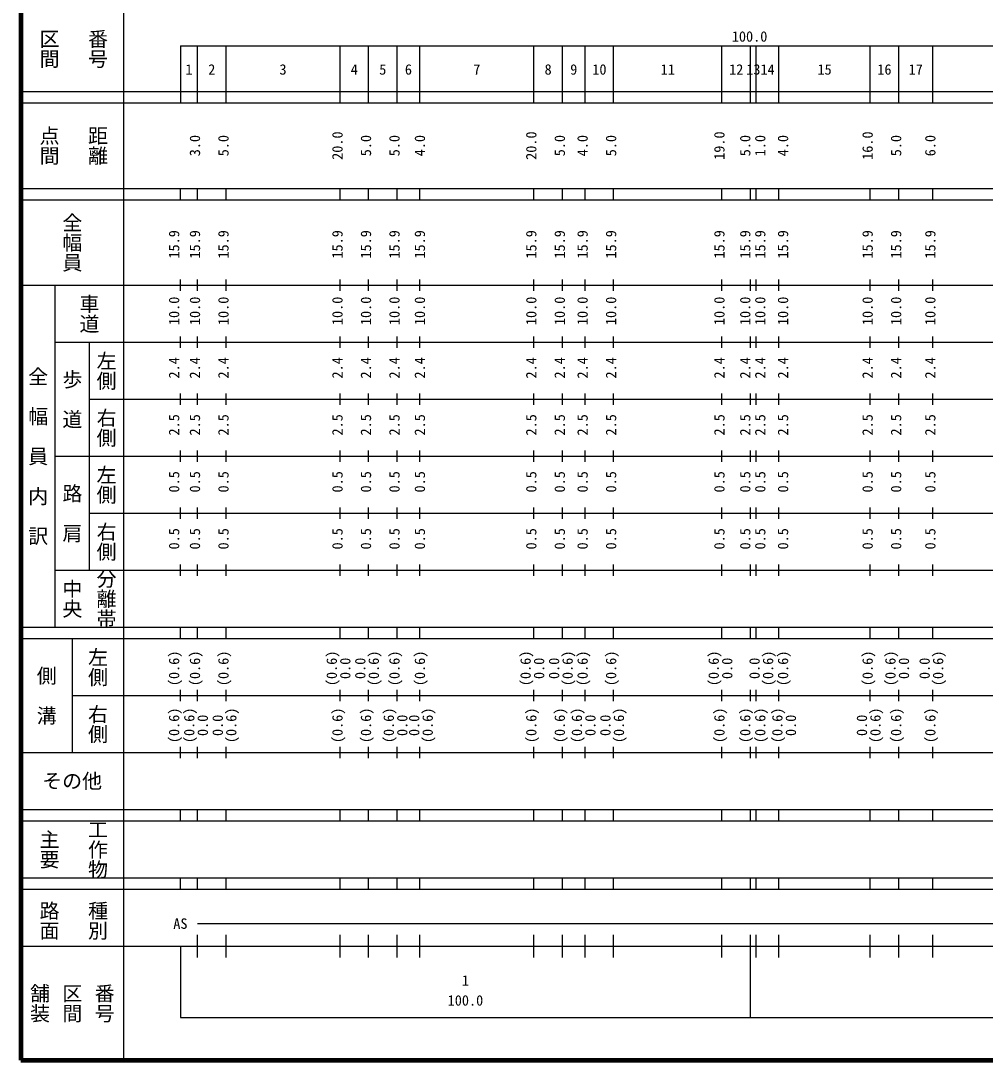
# Model space of a CAD drawing. Units: millimetres on the paper, enlarged 1000 times. Extents: x 40000 to 680000, y 20000 to 380000.
# Drawn here: x 40000 to 209177, y 20000 to 202409 of the extents above; entities that cross this region are included whole.
import ezdxf
from ezdxf.enums import TextEntityAlignment as Align

# ---------------------------------------------------------------- set-up
doc = ezdxf.new("R2010")
doc.units = ezdxf.units.MM
doc.header["$LTSCALE"] = 1000
doc.layers.add('M-TTL', color=2, linetype='Continuous', lineweight=140)
doc.layers.add('M-TTL-BAND', color=7, linetype='Continuous', lineweight=25)
doc.styles.add('@ＭＳ ゴシック', font='')
doc.styles.add('ＭＳ ゴシック', font='')
doc.styles.get('@ＭＳ ゴシック').set_extended_font_data('@MS Gothic')
doc.styles.get('ＭＳ ゴシック').set_extended_font_data('MS Gothic')

msp = doc.modelspace()

# ---------------------------------------------------------------- linework, layer by layer
at = {"layer": 'M-TTL'}
for p, q in [((40000, 380000), (40000, 20000)), ((40000, 20000), (680000, 20000))]:
    msp.add_line(p, q, dxfattribs=at)
at = {"layer": 'M-TTL-BAND'}
for p, q in [((58000, 370000), (58000, 20000)), ((68000, 198000), (579000, 198000)), ((68000, 198000), (68000, 188000)), ((71000, 188000), (71000, 198000)), ((76000, 188000), (76000, 198000)), ((96000, 188000), (96000, 198000)), ((101000, 188000), (101000, 198000)), ((106000, 188000), (106000, 198000)), ((110000, 188000), (110000, 198000)), ((130000, 188000), (130000, 198000)), ((135000, 188000), (135000, 198000)), ((139000, 188000), (139000, 198000)), ((144000, 188000), (144000, 198000)), ((163000, 188000), (163000, 198000)), ((168000, 188000), (168000, 198000)), ((169000, 188000), (169000, 198000)), ((173000, 188000), (173000, 198000)), ((189000, 188000), (189000, 198000)), ((194000, 188000), (194000, 198000)), ((200000, 188000), (200000, 198000)), ((40000, 190000), (579000, 190000)), ((40000, 188000), (579000, 188000)), ((40000, 173000), (579000, 173000)), ((68000, 171000), (68000, 173000)), ((71000, 171000), (71000, 173000)), ((76000, 171000), (76000, 173000)), ((96000, 171000), (96000, 173000)), ((101000, 171000), (101000, 173000)), ((106000, 171000), (106000, 173000)), ((110000, 171000), (110000, 173000)), ((130000, 171000), (130000, 173000)), ((135000, 171000), (135000, 173000)), ((139000, 171000), (139000, 173000)), ((144000, 171000), (144000, 173000)), ((163000, 171000), (163000, 173000)), ((168000, 171000), (168000, 173000)), ((169000, 171000), (169000, 173000)), ((173000, 171000), (173000, 173000)), ((189000, 171000), (189000, 173000)), ((194000, 171000), (194000, 173000)), ((200000, 171000), (200000, 173000)), ((40000, 171000), (579000, 171000)), ((68000, 155000), (68000, 157000)), ((71000, 155000), (71000, 157000)), ((76000, 155000), (76000, 157000)), ((96000, 155000), (96000, 157000)), ((101000, 155000), (101000, 157000)), ((106000, 155000), (106000, 157000)), ((110000, 155000), (110000, 157000)), ((130000, 155000), (130000, 157000)), ((135000, 155000), (135000, 157000)), ((139000, 155000), (139000, 157000)), ((144000, 155000), (144000, 157000)), ((163000, 155000), (163000, 157000)), ((168000, 155000), (168000, 157000)), ((169000, 155000), (169000, 157000)), ((173000, 155000), (173000, 157000)), ((189000, 155000), (189000, 157000)), ((194000, 155000), (194000, 157000)), ((200000, 155000), (200000, 157000)), ((40000, 156000), (579000, 156000)), ((46000, 96000), (46000, 156000)), ((46000, 146000), (579000, 146000)), ((52000, 146000), (52000, 106000)), ((68000, 145000), (68000, 147000)), ((71000, 145000), (71000, 147000)), ((76000, 145000), (76000, 147000)), ((96000, 145000), (96000, 147000)), ((101000, 145000), (101000, 147000)), ((106000, 145000), (106000, 147000)), ((110000, 145000), (110000, 147000)), ((130000, 145000), (130000, 147000)), ((135000, 145000), (135000, 147000)), ((139000, 145000), (139000, 147000)), ((144000, 145000), (144000, 147000)), ((163000, 145000), (163000, 147000)), ((168000, 145000), (168000, 147000)), ((169000, 145000), (169000, 147000)), ((173000, 145000), (173000, 147000)), ((189000, 145000), (189000, 147000)), ((194000, 145000), (194000, 147000)), ((200000, 145000), (200000, 147000)), ((68000, 135000), (68000, 137000)), ((71000, 135000), (71000, 137000)), ((76000, 135000), (76000, 137000)), ((96000, 135000), (96000, 137000)), ((101000, 135000), (101000, 137000)), ((106000, 135000), (106000, 137000)), ((110000, 135000), (110000, 137000)), ((130000, 135000), (130000, 137000)), ((135000, 135000), (135000, 137000)), ((139000, 135000), (139000, 137000)), ((144000, 135000), (144000, 137000)), ((163000, 135000), (163000, 137000)), ((168000, 135000), (168000, 137000)), ((169000, 135000), (169000, 137000)), ((173000, 135000), (173000, 137000)), ((189000, 135000), (189000, 137000)), ((194000, 135000), (194000, 137000)), ((200000, 135000), (200000, 137000)), ((52000, 136000), (579000, 136000)), ((46000, 126000), (579000, 126000)), ((68000, 125000), (68000, 127000)), ((71000, 125000), (71000, 127000)), ((76000, 125000), (76000, 127000)), ((96000, 125000), (96000, 127000)), ((101000, 125000), (101000, 127000)), ((106000, 125000), (106000, 127000)), ((110000, 125000), (110000, 127000)), ((130000, 125000), (130000, 127000)), ((135000, 125000), (135000, 127000)), ((139000, 125000), (139000, 127000)), ((144000, 125000), (144000, 127000)), ((163000, 125000), (163000, 127000)), ((168000, 125000), (168000, 127000)), ((169000, 125000), (169000, 127000)), ((173000, 125000), (173000, 127000)), ((189000, 125000), (189000, 127000)), ((194000, 125000), (194000, 127000)), ((200000, 125000), (200000, 127000)), ((68000, 115000), (68000, 117000)), ((71000, 115000), (71000, 117000)), ((76000, 115000), (76000, 117000)), ((96000, 115000), (96000, 117000)), ((101000, 115000), (101000, 117000)), ((106000, 115000), (106000, 117000)), ((110000, 115000), (110000, 117000)), ((130000, 115000), (130000, 117000)), ((135000, 115000), (135000, 117000)), ((139000, 115000), (139000, 117000)), ((144000, 115000), (144000, 117000)), ((163000, 115000), (163000, 117000)), ((168000, 115000), (168000, 117000)), ((169000, 115000), (169000, 117000)), ((173000, 115000), (173000, 117000)), ((189000, 115000), (189000, 117000)), ((194000, 115000), (194000, 117000)), ((200000, 115000), (200000, 117000)), ((52000, 116000), (579000, 116000)), ((46000, 106000), (579000, 106000)), ((68000, 105000), (68000, 107000)), ((71000, 105000), (71000, 107000)), ((76000, 105000), (76000, 107000)), ((96000, 105000), (96000, 107000)), ((101000, 105000), (101000, 107000)), ((106000, 105000), (106000, 107000)), ((110000, 105000), (110000, 107000)), ((130000, 105000), (130000, 107000)), ((135000, 105000), (135000, 107000)), ((139000, 105000), (139000, 107000)), ((144000, 105000), (144000, 107000)), ((163000, 105000), (163000, 107000)), ((168000, 105000), (168000, 107000)), ((169000, 105000), (169000, 107000)), ((173000, 105000), (173000, 107000)), ((189000, 105000), (189000, 107000)), ((194000, 105000), (194000, 107000)), ((200000, 105000), (200000, 107000)), ((40000, 96000), (579000, 96000)), ((68000, 94000), (68000, 96000)), ((71000, 94000), (71000, 96000)), ((76000, 94000), (76000, 96000)), ((96000, 94000), (96000, 96000)), ((101000, 94000), (101000, 96000)), ((106000, 94000), (106000, 96000)), ((110000, 94000), (110000, 96000)), ((130000, 94000), (130000, 96000)), ((135000, 94000), (135000, 96000)), ((139000, 94000), (139000, 96000)), ((144000, 94000), (144000, 96000)), ((163000, 94000), (163000, 96000)), ((168000, 94000), (168000, 96000)), ((169000, 94000), (169000, 96000)), ((173000, 94000), (173000, 96000)), ((189000, 94000), (189000, 96000)), ((194000, 94000), (194000, 96000)), ((200000, 94000), (200000, 96000)), ((40000, 94000), (579000, 94000)), ((49000, 94000), (49000, 74000)), ((49000, 84000), (579000, 84000)), ((68000, 83000), (68000, 85000)), ((71000, 83000), (71000, 85000)), ((76000, 83000), (76000, 85000)), ((96000, 83000), (96000, 85000)), ((101000, 83000), (101000, 85000)), ((106000, 83000), (106000, 85000)), ((110000, 83000), (110000, 85000)), ((130000, 83000), (130000, 85000)), ((135000, 83000), (135000, 85000)), ((139000, 83000), (139000, 85000)), ((144000, 83000), (144000, 85000)), ((163000, 83000), (163000, 85000)), ((168000, 83000), (168000, 85000)), ((169000, 83000), (169000, 85000)), ((173000, 83000), (173000, 85000)), ((189000, 83000), (189000, 85000)), ((194000, 83000), (194000, 85000)), ((200000, 83000), (200000, 85000)), ((68000, 73000), (68000, 75000)), ((71000, 73000), (71000, 75000)), ((76000, 73000), (76000, 75000)), ((96000, 73000), (96000, 75000)), ((101000, 73000), (101000, 75000)), ((106000, 73000), (106000, 75000)), ((110000, 73000), (110000, 75000)), ((130000, 73000), (130000, 75000)), ((135000, 73000), (135000, 75000)), ((139000, 73000), (139000, 75000)), ((144000, 73000), (144000, 75000)), ((163000, 73000), (163000, 75000)), ((168000, 73000), (168000, 75000)), ((169000, 73000), (169000, 75000)), ((173000, 73000), (173000, 75000)), ((189000, 73000), (189000, 75000)), ((194000, 73000), (194000, 75000)), ((200000, 73000), (200000, 75000)), ((40000, 74000), (579000, 74000)), ((40000, 64000), (579000, 64000)), ((68000, 62000), (68000, 64000)), ((71000, 62000), (71000, 64000)), ((76000, 62000), (76000, 64000)), ((96000, 62000), (96000, 64000)), ((101000, 62000), (101000, 64000)), ((106000, 62000), (106000, 64000)), ((110000, 62000), (110000, 64000)), ((130000, 62000), (130000, 64000)), ((135000, 62000), (135000, 64000)), ((139000, 62000), (139000, 64000)), ((144000, 62000), (144000, 64000)), ((163000, 62000), (163000, 64000)), ((168000, 62000), (168000, 64000)), ((169000, 62000), (169000, 64000)), ((173000, 62000), (173000, 64000)), ((189000, 62000), (189000, 64000)), ((194000, 62000), (194000, 64000)), ((200000, 62000), (200000, 64000)), ((40000, 62000), (579000, 62000)), ((40000, 52000), (579000, 52000)), ((68000, 50000), (68000, 52000)), ((71000, 50000), (71000, 52000)), ((76000, 50000), (76000, 52000)), ((96000, 50000), (96000, 52000)), ((101000, 50000), (101000, 52000)), ((106000, 50000), (106000, 52000)), ((110000, 50000), (110000, 52000)), ((130000, 50000), (130000, 52000)), ((135000, 50000), (135000, 52000)), ((139000, 50000), (139000, 52000)), ((144000, 50000), (144000, 52000)), ((163000, 50000), (163000, 52000)), ((168000, 50000), (168000, 52000)), ((169000, 50000), (169000, 52000)), ((173000, 50000), (173000, 52000)), ((189000, 50000), (189000, 52000)), ((194000, 50000), (194000, 52000)), ((200000, 50000), (200000, 52000)), ((40000, 50000), (579000, 50000)), ((71000, 44000), (565000, 44000)), ((71000, 38000), (71000, 42000)), ((76000, 38000), (76000, 42000)), ((96000, 38000), (96000, 42000)), ((101000, 38000), (101000, 42000)), ((106000, 38000), (106000, 42000)), ((110000, 38000), (110000, 42000)), ((130000, 38000), (130000, 42000)), ((135000, 38000), (135000, 42000)), ((139000, 38000), (139000, 42000)), ((144000, 38000), (144000, 42000)), ((163000, 38000), (163000, 42000)), ((168000, 27500), (168000, 42000)), ((169000, 38000), (169000, 42000)), ((173000, 38000), (173000, 42000)), ((189000, 38000), (189000, 42000)), ((194000, 38000), (194000, 42000)), ((200000, 38000), (200000, 42000)), ((40000, 40000), (579000, 40000)), ((68000, 40000), (68000, 27500)), ((68000, 27500), (579000, 27500))]:
    msp.add_line(p, q, dxfattribs=at)

# ---------------------------------------------------------------- texts
at = {"layer": 'M-TTL-BAND', "style": '@ＭＳ ゴシック'}
for s, p in [('番号', (53500, 197500)), ('区間', (45000, 197500)), ('点間', (45000, 180500)), ('距離', (53500, 180500)), ('全幅員', (49000, 163500)), ('車道', (52000, 151000)), ('左側', (55000, 141000)), ('全\u3000幅\u3000員\u3000内\u3000訳', (43000, 126000)), ('歩\u3000道', (49000, 136000)), ('右側', (55000, 131000)), ('左側', (55000, 121000)), ('路\u3000肩', (49000, 116000)), ('右側', (55000, 111000)), ('分離帯', (55000, 101000)), ('中央', (49000, 101000)), ('左側', (53500, 89000)), ('側\u3000溝', (44500, 84000)), ('右側', (53500, 79000)), ('主要', (45000, 57000)), ('工作物', (53500, 57000)), ('路面', (45000, 44500)), ('種別', (53500, 44500)), ('舗装', (43333, 30000)), ('区間', (49000, 30000)), ('番号', (54667, 30000))]:
    msp.add_text(s, height=2566, rotation=270, dxfattribs=at).set_placement(p, align=Align.MIDDLE_CENTER)
at = {"layer": 'M-TTL-BAND', "style": 'ＭＳ ゴシック'}
for s, p in [('100.0', (167844, 198195)), ('1', (69500, 192405)), ('2', (73500, 192405)), ('3', (86000, 192405)), ('4', (98500, 192405)), ('5', (103500, 192405)), ('6', (108000, 192405)), ('7', (120000, 192405)), ('8', (132500, 192405)), ('9', (137000, 192405)), ('10', (141500, 192405)), ('11', (153500, 192405)), ('12', (165500, 192405)), ('13', (168500, 192405)), ('14', (171000, 192405)), ('15', (181000, 192405)), ('16', (191500, 192405)), ('17', (197000, 192405)), ('AS', (68000, 42500)), ('1', (118000, 32523)), ('100.0', (118000, 29033))]:
    msp.add_text(s, height=1833, dxfattribs=at).set_placement(p, align=Align.BOTTOM_CENTER)
for s, p in [('20.0', (97000, 180500)), ('20.0', (131000, 180500)), ('19.0', (164000, 180500)), ('16.0', (190000, 180500)), ('3.0', (72000, 180500)), ('5.0', (77000, 180500)), ('5.0', (102000, 180500)), ('5.0', (107000, 180500)), ('4.0', (111456, 180500)), ('5.0', (136000, 180500)), ('4.0', (140000, 180500)), ('5.0', (145000, 180500)), ('5.0', (168533, 180500)), ('1.0', (171167, 180500)), ('4.0', (175167, 180500)), ('5.0', (195000, 180500)), ('6.0', (201000, 180500)), ('15.9', (68347, 163174)), ('15.9', (72000, 163174)), ('15.9', (77000, 163174)), ('15.9', (97000, 163174)), ('15.9', (102000, 163174)), ('15.9', (107000, 163174)), ('15.9', (111456, 163174)), ('15.9', (131000, 163174)), ('15.9', (136000, 163174)), ('15.9', (140000, 163174)), ('15.9', (145000, 163174)), ('15.9', (164000, 163174)), ('15.9', (168533, 163174)), ('15.9', (171167, 163174)), ('15.9', (175167, 163174)), ('15.9', (190000, 163174)), ('15.9', (195000, 163174)), ('15.9', (201000, 163174)), ('10.0', (68347, 151500)), ('10.0', (72000, 151500)), ('10.0', (77000, 151500)), ('10.0', (97000, 151500)), ('10.0', (102000, 151500)), ('10.0', (107000, 151500)), ('10.0', (111456, 151500)), ('10.0', (131000, 151500)), ('10.0', (136000, 151500)), ('10.0', (140000, 151500)), ('10.0', (145000, 151500)), ('10.0', (164000, 151500)), ('10.0', (168533, 151500)), ('10.0', (171167, 151500)), ('10.0', (175167, 151500)), ('10.0', (190000, 151500)), ('10.0', (195000, 151500)), ('10.0', (201000, 151500)), ('2.4', (68347, 141500)), ('2.4', (72000, 141500)), ('2.4', (77000, 141500)), ('2.4', (97000, 141500)), ('2.4', (102000, 141500)), ('2.4', (107000, 141500)), ('2.4', (111456, 141500)), ('2.4', (131000, 141500)), ('2.4', (136000, 141500)), ('2.4', (140000, 141500)), ('2.4', (145000, 141500)), ('2.4', (164000, 141500)), ('2.4', (168533, 141500)), ('2.4', (171167, 141500)), ('2.4', (175167, 141500)), ('2.4', (190000, 141500)), ('2.4', (195000, 141500)), ('2.4', (201000, 141500)), ('2.5', (68347, 131500)), ('2.5', (72000, 131500)), ('2.5', (77000, 131500)), ('2.5', (97000, 131500)), ('2.5', (102000, 131500)), ('2.5', (107000, 131500)), ('2.5', (111456, 131500)), ('2.5', (131000, 131500)), ('2.5', (136000, 131500)), ('2.5', (140000, 131500)), ('2.5', (145000, 131500)), ('2.5', (164000, 131500)), ('2.5', (168533, 131500)), ('2.5', (171167, 131500)), ('2.5', (175167, 131500)), ('2.5', (190000, 131500)), ('2.5', (195000, 131500)), ('2.5', (201000, 131500)), ('0.5', (68347, 121500)), ('0.5', (72000, 121500)), ('0.5', (77000, 121500)), ('0.5', (97000, 121500)), ('0.5', (102000, 121500)), ('0.5', (107000, 121500)), ('0.5', (111456, 121500)), ('0.5', (131000, 121500)), ('0.5', (136000, 121500)), ('0.5', (140000, 121500)), ('0.5', (145000, 121500)), ('0.5', (164000, 121500)), ('0.5', (168533, 121500)), ('0.5', (171167, 121500)), ('0.5', (175167, 121500)), ('0.5', (190000, 121500)), ('0.5', (195000, 121500)), ('0.5', (201000, 121500)), ('0.5', (68347, 111500)), ('0.5', (72000, 111500)), ('0.5', (77000, 111500)), ('0.5', (97000, 111500)), ('0.5', (102000, 111500)), ('0.5', (107000, 111500)), ('0.5', (111456, 111500)), ('0.5', (131000, 111500)), ('0.5', (136000, 111500)), ('0.5', (140000, 111500)), ('0.5', (145000, 111500)), ('0.5', (164000, 111500)), ('0.5', (168533, 111500)), ('0.5', (171167, 111500)), ('0.5', (175167, 111500)), ('0.5', (190000, 111500)), ('0.5', (195000, 111500)), ('0.5', (201000, 111500)), ('(0.6)', (68347, 88764)), ('(0.6)', (72000, 88764)), ('(0.6)', (77000, 88764)), ('(0.6)', (96000, 88764)), ('(0.6)', (103370, 88764)), ('(0.6)', (107000, 88764)), ('(0.6)', (111456, 88764)), ('(0.6)', (130000, 88764)), ('(0.6)', (137370, 88764)), ('(0.6)', (140000, 88764)), ('(0.6)', (145000, 88764)), ('(0.6)', (163000, 88764)), ('(0.6)', (172537, 88764)), ('(0.6)', (175167, 88764)), ('(0.6)', (190000, 88764)), ('(0.6)', (194000, 88764)), ('(0.6)', (202370, 88764)), ('0.0', (98370, 88764)), ('0.0', (101000, 88764)), ('0.0', (132370, 88764)), ('0.0', (135000, 88764)), ('0.0', (165370, 88764)), ('0.0', (170167, 88764)), ('0.0', (196370, 88764)), ('0.0', (200000, 88764)), ('(0.6)', (68347, 78764)), ('(0.6)', (71000, 78764)), ('0.0', (73370, 78764)), ('0.0', (76000, 78764)), ('(0.6)', (78370, 78764)), ('(0.6)', (97000, 78764)), ('(0.6)', (102000, 78764)), ('(0.6)', (106000, 78764)), ('0.0', (108370, 78764)), ('0.0', (110456, 78764)), ('(0.6)', (112826, 78764)), ('(0.6)', (131000, 78764)), ('(0.6)', (136000, 78764)), ('(0.6)', (139000, 78764)), ('0.0', (141370, 78764)), ('0.0', (144000, 78764)), ('(0.6)', (146370, 78764)), ('(0.6)', (164000, 78764)), ('(0.6)', (168533, 78764)), ('(0.6)', (171167, 78764)), ('(0.6)', (174167, 78764)), ('0.0', (176537, 78764)), ('0.0', (189000, 78764)), ('(0.6)', (191370, 78764)), ('(0.6)', (195000, 78764)), ('(0.6)', (201000, 78764))]:
    msp.add_text(s, height=1833, rotation=90, dxfattribs=at).set_placement(p, align=Align.BOTTOM_CENTER)
msp.add_text('その他', height=2566, dxfattribs=at).set_placement((49000, 69000), align=Align.MIDDLE_CENTER)

doc.saveas('drawing.dxf')
